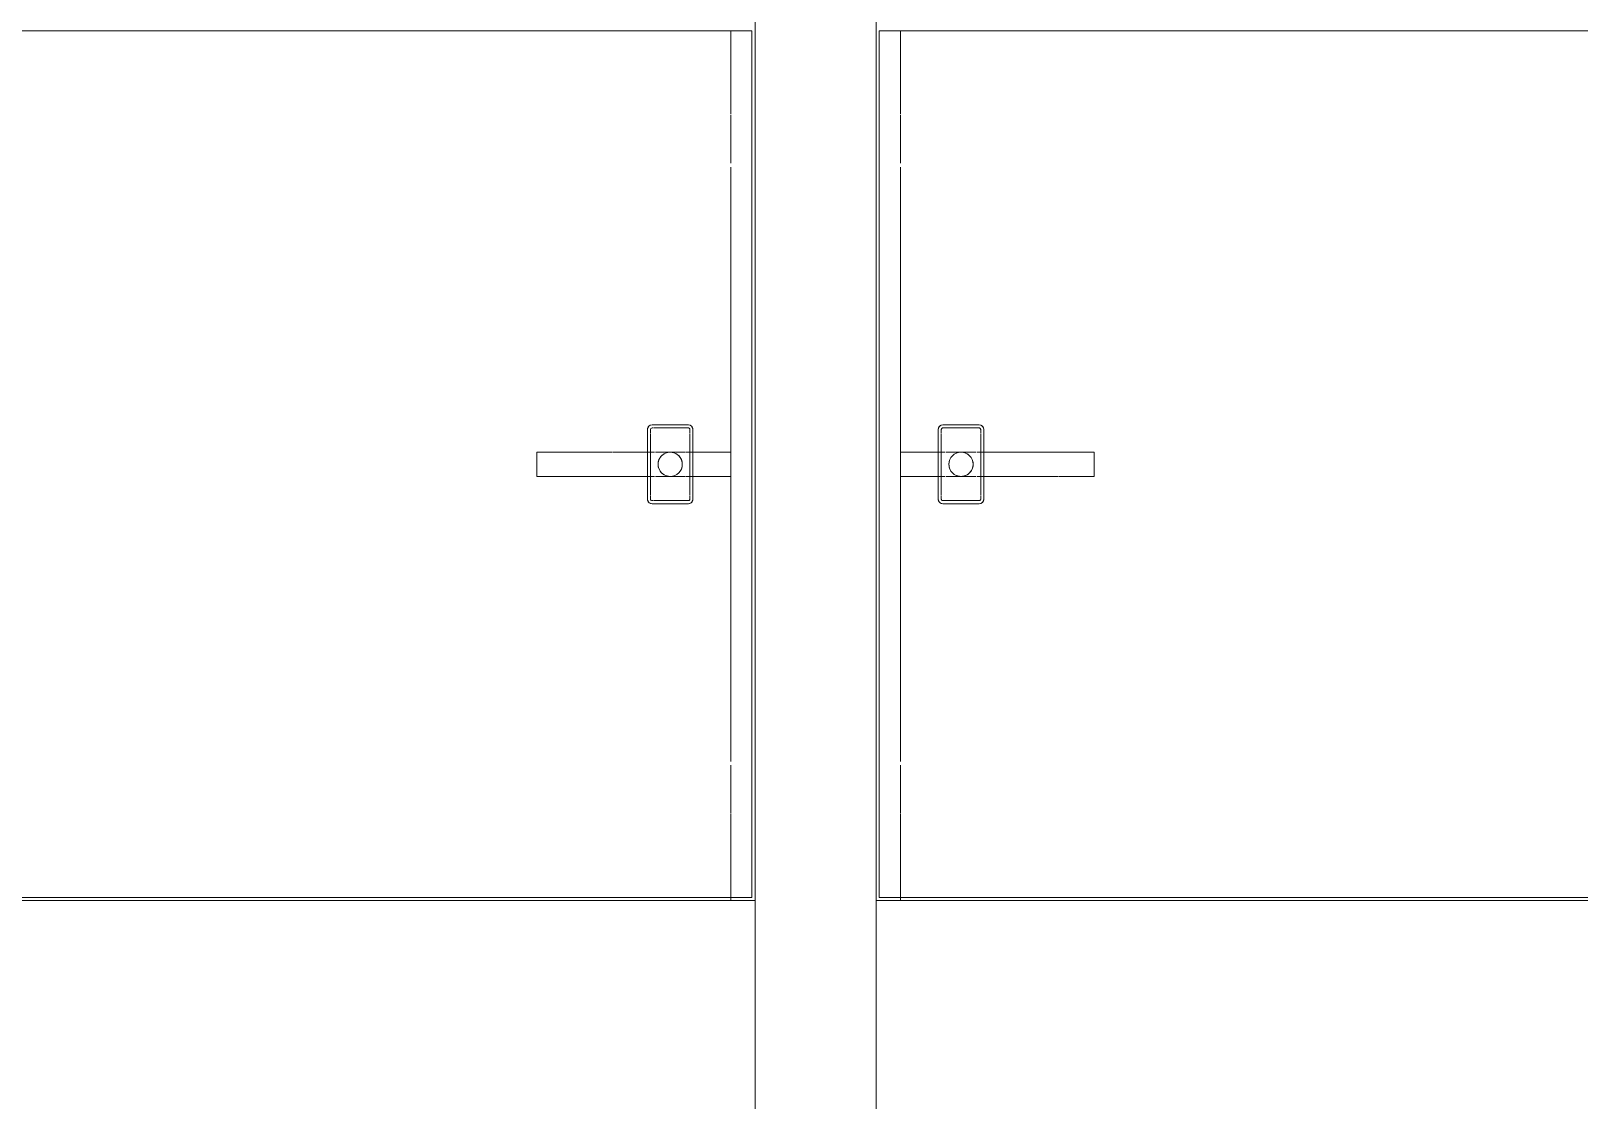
# Model space of a CAD drawing. Header units: inches. Extents: x 0 to 2535, y 0 to 2052.
# Drawn here: x 1559.1 to 1623, y 1925.9 to 1970 of the extents above; entities that cross this region are included whole.
import ezdxf

# ---------------------------------------------------------------- set-up
doc = ezdxf.new("R2010")
doc.units = ezdxf.units.IN
doc.header["$MEASUREMENT"] = 0
for name, color, linetype, lineweight in [('I-FURN', 30, 'Continuous', 9), ('I-FURN-PNLS', 30, 'Continuous', 9), ('I-WALL', 2, 'Continuous', 13)]:
    doc.layers.add(name, color=color, linetype=linetype, lineweight=lineweight)

# ---------------------------------------------------------------- blocks, each defined once
blk = doc.blocks.new('Zira Wksta 12 - Type 1-V85-Level 07  POWER _ SIGNAL')
at = {"layer": 'I-FURN-PNLS'}
for p, q in [((-51, 35.875), (-0.126, 35.875)), ((-0.126, 35.875), (-51, 35.875)), ((-0.126, 35.875), (-51, 35.875)), ((-51, 35.875), (-0.126, 35.875)), ((-1, 35.861), (-1, 32.44)), ((-1, 32.44), (-1, 35.861)), ((-0.125, 35.875), (-0.125, 35.861)), ((-0.125, 0.125), (-0.125, 35.875)), ((-0.125, 0.125), (-0.125, 35.875)), ((-0.125, 35.875), (-0.125, 35.861)), ((-0.125, 35.861), (-0.125, 0.125)), ((-0.125, 35.861), (-0.125, 0.125)), ((-1, 32.402), (-1, 30.417)), ((-1, 30.417), (-1, 32.402)), ((-1, 30.262), (-1, 5.738)), ((-1, 18.5), (-1, 30.262)), ((-4.437, 19.437), (-4.437, 16.562)), ((-4.437, 16.562), (-4.437, 19.437)), ((-4.312, 19.437), (-4.312, 19.29)), ((-4.312, 19.29), (-4.312, 19.437)), ((-4.312, 19.255), (-4.312, 16.745)), ((-4.312, 16.745), (-4.312, 19.255)), ((-2.75, 19.625), (-4.25, 19.625)), ((-4.25, 19.625), (-2.75, 19.625)), ((-4.182, 19.5), (-4.25, 19.5)), ((-4.25, 19.5), (-4.182, 19.5)), ((-2.833, 19.5), (-4.167, 19.5)), ((-4.167, 19.5), (-2.833, 19.5)), ((-2.75, 19.5), (-2.818, 19.5)), ((-2.818, 19.5), (-2.75, 19.5)), ((-2.687, 19.29), (-2.687, 19.437)), ((-2.687, 19.437), (-2.687, 19.29)), ((-2.687, 16.745), (-2.687, 19.255)), ((-2.687, 19.255), (-2.687, 16.745)), ((-2.562, 16.562), (-2.562, 19.437)), ((-2.562, 19.437), (-2.562, 16.562)), ((-9, 18.5), (-9, 17.5)), ((-5.891, 18.5), (-9, 18.5)), ((-9, 18.5), (-5.891, 18.5)), ((-9, 17.5), (-9, 18.5)), ((-4.437, 18.5), (-5.868, 18.5)), ((-5.868, 18.5), (-4.437, 18.5)), ((-4.312, 18.5), (-4.437, 18.5)), ((-4.437, 18.5), (-4.312, 18.5)), ((-4.152, 18.5), (-4.312, 18.5)), ((-4.312, 18.5), (-4.152, 18.5)), ((-3.644, 18.5), (-4.112, 18.5)), ((-4.112, 18.5), (-3.644, 18.5)), ((-3.361, 18.5), (-3.639, 18.5)), ((-3.639, 18.5), (-3.361, 18.5)), ((-2.888, 18.5), (-3.356, 18.5)), ((-3.356, 18.5), (-2.888, 18.5)), ((-2.687, 18.5), (-2.848, 18.5)), ((-2.848, 18.5), (-2.687, 18.5)), ((-2.563, 18.5), (-2.687, 18.5)), ((-2.687, 18.5), (-2.563, 18.5)), ((-1, 18.5), (-2.562, 18.5)), ((-2.562, 18.5), (-1, 18.5)), ((-1, 17.5), (-1, 18.5)), ((-1, 18.5), (-1, 17.5)), ((-1, 17.5), (-1, 18.5)), ((-9, 17.5), (-7.549, 17.5)), ((-7.549, 17.5), (-9, 17.5)), ((-7.527, 17.5), (-4.437, 17.5)), ((-4.437, 17.5), (-7.527, 17.5)), ((-4.437, 17.5), (-4.312, 17.5)), ((-4.312, 17.5), (-4.437, 17.5)), ((-4.312, 17.5), (-4.152, 17.5)), ((-4.152, 17.5), (-4.312, 17.5)), ((-4.112, 17.5), (-3.644, 17.5)), ((-3.644, 17.5), (-4.112, 17.5)), ((-3.639, 17.5), (-3.361, 17.5)), ((-3.361, 17.5), (-3.639, 17.5)), ((-3.356, 17.5), (-2.888, 17.5)), ((-2.888, 17.5), (-3.356, 17.5)), ((-2.848, 17.5), (-2.687, 17.5)), ((-2.687, 17.5), (-2.848, 17.5)), ((-2.687, 17.5), (-2.562, 17.5)), ((-2.562, 17.5), (-2.687, 17.5)), ((-2.562, 17.5), (-1, 17.5)), ((-1, 17.5), (-2.562, 17.5)), ((-1, 5.738), (-1, 17.5)), ((-4.312, 16.71), (-4.312, 16.562)), ((-4.312, 16.562), (-4.312, 16.71)), ((-2.687, 16.562), (-2.687, 16.71)), ((-2.687, 16.71), (-2.687, 16.562)), ((-4.25, 16.5), (-4.182, 16.5)), ((-4.182, 16.5), (-4.25, 16.5)), ((-4.25, 16.375), (-2.75, 16.375)), ((-2.75, 16.375), (-4.25, 16.375)), ((-4.167, 16.5), (-2.833, 16.5)), ((-2.833, 16.5), (-4.167, 16.5)), ((-2.818, 16.5), (-2.75, 16.5)), ((-2.75, 16.5), (-2.818, 16.5)), ((-1, 5.583), (-1, 3.598)), ((-1, 3.598), (-1, 5.583)), ((-1, 3.566), (-1, 0.125)), ((-1, 0.125), (-1, 3.566)), ((-0.125, 0.125), (-36.354, 0.125)), ((-36.354, 0.125), (-0.125, 0.125)), ((-36.354, 0.125), (-0.125, 0.125)), ((-0.125, 0.125), (-36.354, 0.125)), ((-36.303, 0), (0, 0)), ((-1, 0.122), (-1, 0)), ((-1, 0), (-1, 0.122)), ((-36.303, 0), (0, 0)), ((-36.303, 0), (0, 0)), ((0, 0), (-36.303, 0)), ((-1, 0), (0, 0)), ((0, 0), (-1, 0))]:
    blk.add_line(p, q, dxfattribs=at)
for centre, radius, start, end in [((-4.25, 19.437), 0.187, 90, 180), ((-4.25, 19.437), 0.187, 165, 180), ((-4.25, 19.437), 0.187, 90, 165), ((-4.25, 19.437), 0.0625, 90, 180), ((-4.25, 19.437), 0.0625, 90, 180), ((-2.75, 19.437), 0.188, 360, 90), ((-2.75, 19.437), 0.187, 15, 90), ((-2.75, 19.437), 0.0625, 30, 90), ((-2.75, 19.437), 0.0625, 0, 90), ((-2.75, 19.437), 0.0625, 15, 30), ((-2.75, 19.437), 0.0625, 360, 15), ((-2.75, 19.437), 0.187, 0, 15), ((-3.5, 18), 0.5, 90, 270), ((-3.5, 18), 0.5, 120, 180), ((-3.5, 18), 0.5, 180, 195), ((-3.5, 18), 0.5, 90, 120), ((-3.5, 18), 0.5, 270, 90), ((-3.5, 18), 0.5, 15, 90), ((-3.5, 18), 0.5, 315, 0), ((-3.5, 18), 0.5, 360, 15), ((-3.5, 18), 0.5, 195, 255), ((-3.5, 18), 0.5, 255, 270), ((-3.5, 18), 0.5, 270, 315), ((-4.25, 16.562), 0.187, 180, 270), ((-4.25, 16.562), 0.188, 180, 195), ((-4.25, 16.562), 0.187, 195, 270), ((-4.25, 16.562), 0.0625, 180, 270), ((-4.25, 16.562), 0.0625, 180, 225), ((-4.25, 16.562), 0.0625, 225, 270), ((-2.75, 16.562), 0.187, 270, 0), ((-2.75, 16.562), 0.0625, 270, 345), ((-2.75, 16.562), 0.188, 270, 345), ((-2.75, 16.562), 0.0625, 270, 285), ((-2.75, 16.562), 0.0625, 285, 300), ((-2.75, 16.562), 0.0625, 300, 330), ((-2.75, 16.562), 0.0625, 330, 345), ((-2.75, 16.562), 0.0625, 345, 0), ((-2.75, 16.562), 0.0625, 345, 0), ((-2.75, 16.562), 0.187, 345, 0)]:
    blk.add_arc(centre, radius, start, end, dxfattribs=at)
blk = doc.blocks.new('Zira Wksta 12 - Type 1-V86-Level 07  POWER _ SIGNAL')
at = {"layer": 'I-FURN-PNLS'}
for p, q in [((-36.303, 0), (0, 0)), ((0, 0), (-36.303, 0)), ((-36.303, 0), (0, 0)), ((0, 0), (-1, 0)), ((-1, 0), (-1, -0.122)), ((-1, -0.122), (-1, 0)), ((-1, 0), (0, 0)), ((-36.354, -0.125), (-0.125, -0.125)), ((-0.125, -0.125), (-36.354, -0.125)), ((-0.125, -0.125), (-36.354, -0.125)), ((-36.354, -0.125), (-0.125, -0.125)), ((-36.303, 0), (0, 0)), ((-1, -0.125), (-1, -3.566)), ((-1, -3.566), (-1, -0.125)), ((-0.125, -0.125), (-0.125, -35.861)), ((-0.125, -35.875), (-0.125, -0.125)), ((-0.125, -35.875), (-0.125, -0.125)), ((-0.125, -0.125), (-0.125, -35.861)), ((-1, -3.598), (-1, -5.583)), ((-1, -5.583), (-1, -3.598)), ((-1, -5.738), (-1, -30.262)), ((-1, -17.5), (-1, -5.738)), ((-4.437, -16.562), (-4.437, -19.437)), ((-4.437, -19.437), (-4.437, -16.562)), ((-4.312, -16.562), (-4.312, -16.71)), ((-4.312, -16.71), (-4.312, -16.562)), ((-2.75, -16.375), (-4.25, -16.375)), ((-4.25, -16.375), (-2.75, -16.375)), ((-4.182, -16.5), (-4.25, -16.5)), ((-4.25, -16.5), (-4.182, -16.5)), ((-2.833, -16.5), (-4.167, -16.5)), ((-4.167, -16.5), (-2.833, -16.5)), ((-2.75, -16.5), (-2.818, -16.5)), ((-2.818, -16.5), (-2.75, -16.5)), ((-2.687, -16.71), (-2.687, -16.562)), ((-2.687, -16.562), (-2.687, -16.71)), ((-2.562, -19.437), (-2.562, -16.562)), ((-2.562, -16.562), (-2.562, -19.437)), ((-4.312, -16.745), (-4.312, -19.255)), ((-4.312, -19.255), (-4.312, -16.745)), ((-2.687, -19.255), (-2.687, -16.745)), ((-2.687, -16.745), (-2.687, -19.255)), ((-7.549, -17.5), (-9, -17.5)), ((-9, -17.5), (-9, -18.5)), ((-9, -18.5), (-9, -17.5)), ((-9, -17.5), (-7.549, -17.5)), ((-4.437, -17.5), (-7.527, -17.5)), ((-7.527, -17.5), (-4.437, -17.5)), ((-4.312, -17.5), (-4.437, -17.5)), ((-4.437, -17.5), (-4.312, -17.5)), ((-4.152, -17.5), (-4.312, -17.5)), ((-4.312, -17.5), (-4.152, -17.5)), ((-3.644, -17.5), (-4.112, -17.5)), ((-4.112, -17.5), (-3.644, -17.5)), ((-3.361, -17.5), (-3.639, -17.5)), ((-3.639, -17.5), (-3.361, -17.5)), ((-2.888, -17.5), (-3.356, -17.5)), ((-3.356, -17.5), (-2.888, -17.5)), ((-2.687, -17.5), (-2.848, -17.5)), ((-2.848, -17.5), (-2.687, -17.5)), ((-2.562, -17.5), (-2.687, -17.5)), ((-2.687, -17.5), (-2.562, -17.5)), ((-1, -17.5), (-2.562, -17.5)), ((-2.562, -17.5), (-1, -17.5)), ((-1, -18.5), (-1, -17.5)), ((-1, -17.5), (-1, -18.5)), ((-1, -18.5), (-1, -17.5)), ((-9, -18.5), (-5.891, -18.5)), ((-5.891, -18.5), (-9, -18.5)), ((-5.868, -18.5), (-4.437, -18.5)), ((-4.437, -18.5), (-5.868, -18.5)), ((-4.437, -18.5), (-4.312, -18.5)), ((-4.312, -18.5), (-4.437, -18.5)), ((-4.312, -18.5), (-4.152, -18.5)), ((-4.152, -18.5), (-4.312, -18.5)), ((-4.112, -18.5), (-3.644, -18.5)), ((-3.644, -18.5), (-4.112, -18.5)), ((-3.639, -18.5), (-3.361, -18.5)), ((-3.361, -18.5), (-3.639, -18.5)), ((-3.356, -18.5), (-2.888, -18.5)), ((-2.888, -18.5), (-3.356, -18.5)), ((-2.848, -18.5), (-2.687, -18.5)), ((-2.687, -18.5), (-2.848, -18.5)), ((-2.687, -18.5), (-2.563, -18.5)), ((-2.563, -18.5), (-2.687, -18.5)), ((-2.562, -18.5), (-1, -18.5)), ((-1, -18.5), (-2.562, -18.5)), ((-1, -30.262), (-1, -18.5)), ((-4.312, -19.29), (-4.312, -19.437)), ((-4.312, -19.437), (-4.312, -19.29)), ((-4.25, -19.5), (-4.182, -19.5)), ((-4.182, -19.5), (-4.25, -19.5)), ((-4.25, -19.625), (-2.75, -19.625)), ((-2.75, -19.625), (-4.25, -19.625)), ((-4.167, -19.5), (-2.833, -19.5)), ((-2.833, -19.5), (-4.167, -19.5)), ((-2.818, -19.5), (-2.75, -19.5)), ((-2.75, -19.5), (-2.818, -19.5)), ((-2.687, -19.437), (-2.687, -19.29)), ((-2.687, -19.29), (-2.687, -19.437)), ((-1, -30.417), (-1, -32.402)), ((-1, -32.402), (-1, -30.417)), ((-1, -32.44), (-1, -35.875)), ((-1, -35.875), (-1, -32.44)), ((-0.126, -35.875), (-51, -35.875)), ((-51, -35.875), (-0.126, -35.875)), ((-51, -35.875), (-0.126, -35.875)), ((-0.126, -35.875), (-51, -35.875)), ((-0.125, -35.861), (-0.125, -35.875)), ((-0.125, -35.861), (-0.125, -35.875))]:
    blk.add_line(p, q, dxfattribs=at)
for centre, radius, start, end in [((-4.25, -16.562), 0.188, 90, 180), ((-4.25, -16.562), 0.188, 165, 180), ((-4.25, -16.562), 0.187, 90, 165), ((-4.25, -16.562), 0.0625, 135, 180), ((-4.25, -16.562), 0.0625, 165, 180), ((-4.25, -16.562), 0.0625, 105, 165), ((-4.25, -16.562), 0.0625, 90, 135), ((-4.25, -16.562), 0.0625, 90, 105), ((-2.75, -16.562), 0.188, 360, 90), ((-2.75, -16.562), 0.188, 15, 90), ((-2.75, -16.562), 0.0625, 60, 90), ((-2.75, -16.562), 0.0625, 75, 90), ((-2.75, -16.562), 0.0625, 0, 75), ((-2.75, -16.562), 0.0625, 45, 60), ((-2.75, -16.562), 0.0625, 30, 45), ((-2.75, -16.562), 0.0625, 15, 30), ((-2.75, -16.562), 0.0625, 360, 15), ((-2.75, -16.562), 0.188, 0, 15), ((-3.5, -18), 0.5, 90, 270), ((-3.5, -18), 0.5, 165, 180), ((-3.5, -18), 0.5, 135, 165), ((-3.5, -18), 0.5, 105, 135), ((-3.5, -18), 0.5, 90, 105), ((-3.5, -18), 0.5, 270, 90), ((-3.5, -18), 0.5, 75, 90), ((-3.5, -18), 0.5, 60, 75), ((-3.5, -18), 0.5, 45, 60), ((-3.5, -18), 0.5, 30, 45), ((-3.5, -18), 0.5, 15, 30), ((-3.5, -18), 0.5, 360, 15), ((-3.5, -18), 0.5, 180, 195), ((-3.5, -18), 0.5, 195, 210), ((-3.5, -18), 0.5, 210, 225), ((-3.5, -18), 0.5, 225, 255), ((-3.5, -18), 0.5, 255, 270), ((-3.5, -18), 0.5, 270, 285), ((-3.5, -18), 0.5, 285, 300), ((-3.5, -18), 0.5, 300, 315), ((-3.5, -18), 0.5, 315, 330), ((-3.5, -18), 0.5, 330, 345), ((-3.5, -18), 0.5, 345, 0), ((-4.25, -19.437), 0.188, 180, 270), ((-4.25, -19.437), 0.188, 180, 195), ((-4.25, -19.437), 0.188, 195, 270), ((-4.25, -19.437), 0.0625, 180, 195), ((-4.25, -19.437), 0.0625, 180, 270), ((-4.25, -19.437), 0.0625, 195, 210), ((-4.25, -19.437), 0.0625, 210, 240), ((-4.25, -19.437), 0.0625, 240, 255), ((-4.25, -19.437), 0.0625, 255, 270), ((-2.75, -19.437), 0.188, 270, 360), ((-2.75, -19.437), 0.0625, 270, 345), ((-2.75, -19.437), 0.187, 270, 345), ((-2.75, -19.437), 0.0625, 270, 285), ((-2.75, -19.437), 0.0625, 285, 300), ((-2.75, -19.437), 0.0625, 300, 330), ((-2.75, -19.437), 0.0625, 330, 0), ((-2.75, -19.437), 0.0625, 345, 0), ((-2.75, -19.437), 0.187, 345, 0)]:
    blk.add_arc(centre, radius, start, end, dxfattribs=at)

msp = doc.modelspace()

# ---------------------------------------------------------------- linework, layer by layer
at = {"layer": 'I-WALL'}
for p, q in [((1589, 2035.5), (1589, 1829.314)), ((1594, 1829.314), (1594, 2035.5))]:
    msp.add_line(p, q, dxfattribs=at)

# ---------------------------------------------------------------- block references
at = {"layer": 'I-FURN'}
msp.add_blockref('Zira Wksta 12 - Type 1-V85-Level 07  POWER _ SIGNAL', (1589, 1934.167), dxfattribs=at)
at = {"layer": 'I-FURN', "rotation": 180}
msp.add_blockref('Zira Wksta 12 - Type 1-V86-Level 07  POWER _ SIGNAL', (1594, 1934.167), dxfattribs=at)

doc.saveas('drawing.dxf')
